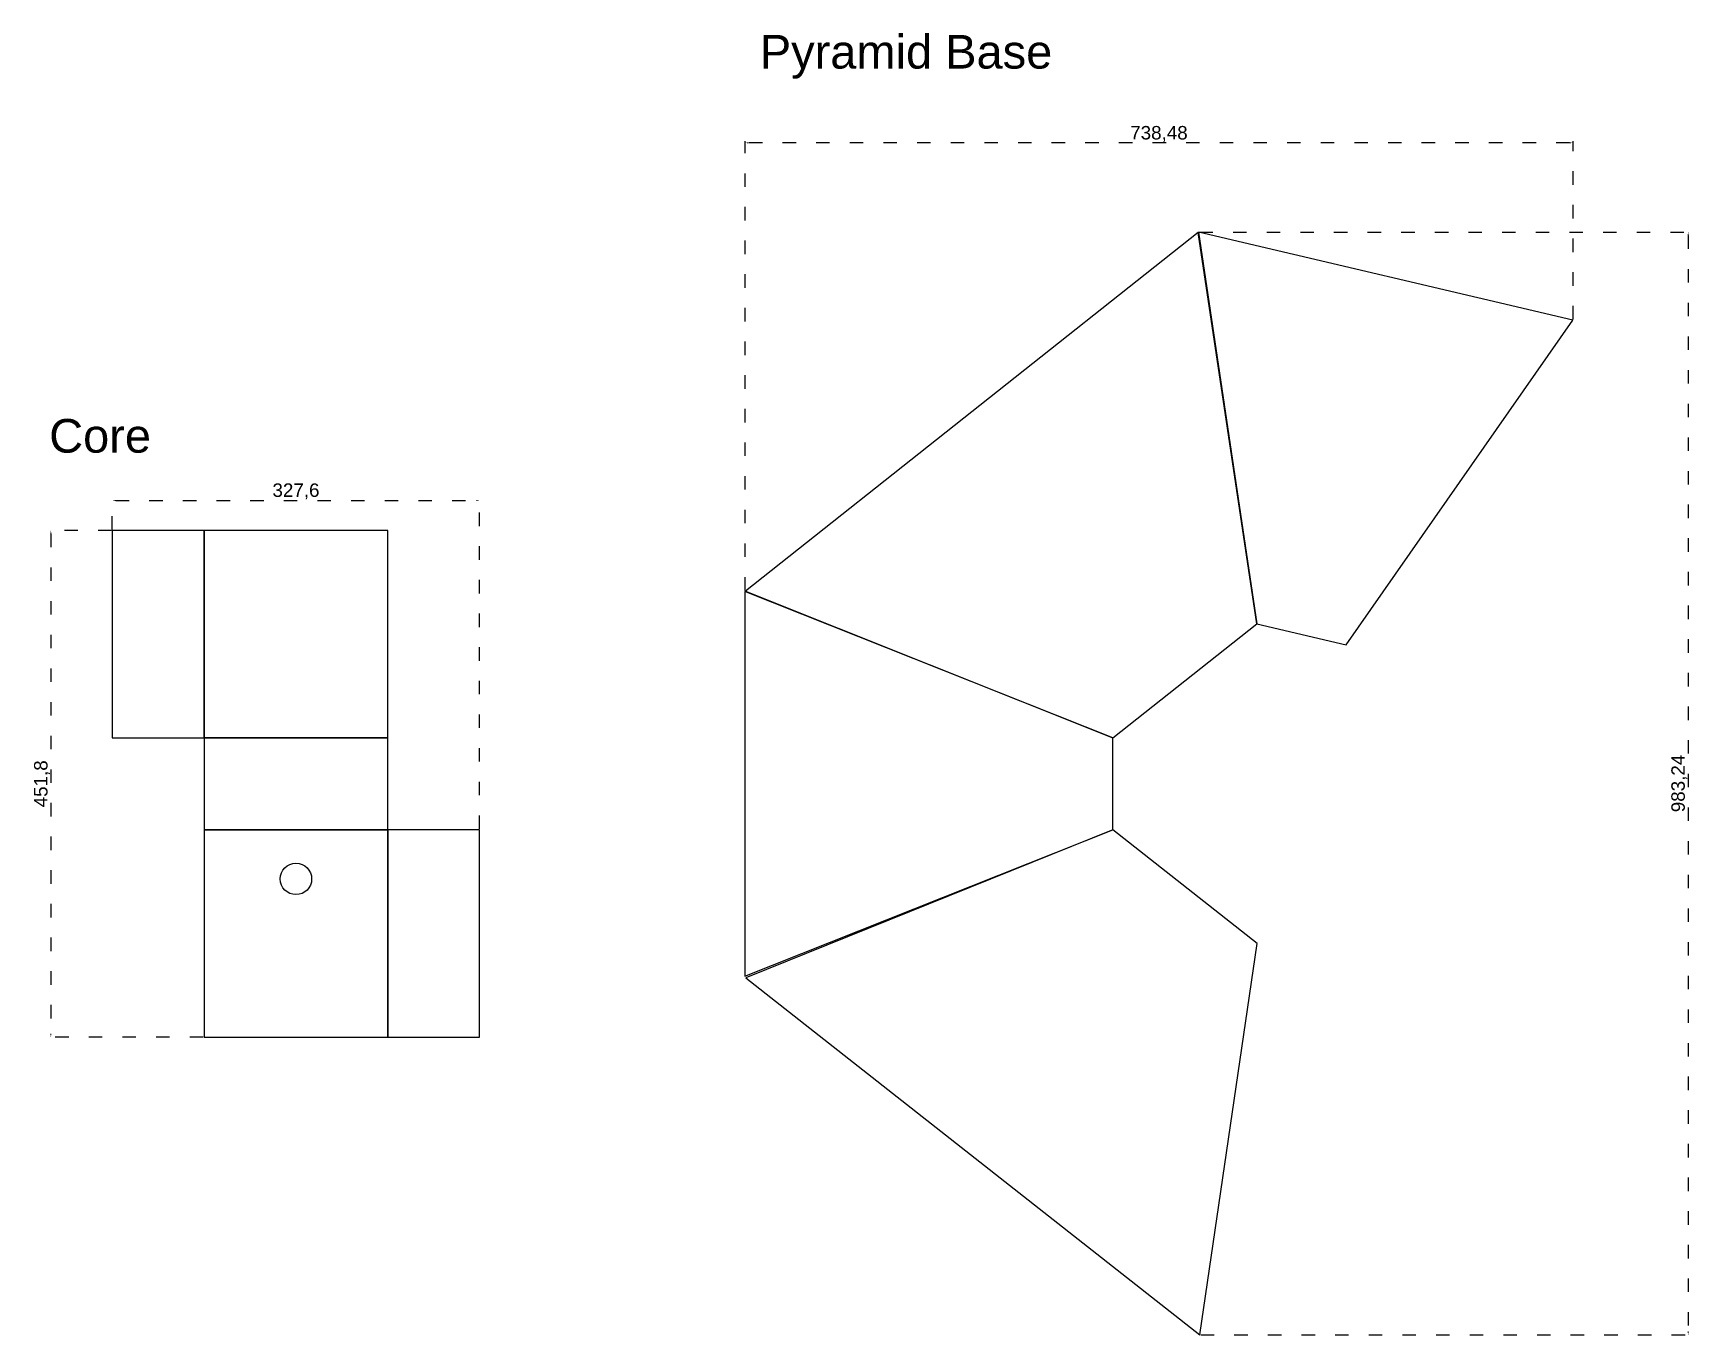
# Model space of a CAD drawing. Header units: millimetres. Extents: x -152 to 1325, y -450 to 710.
import ezdxf

# ---------------------------------------------------------------- set-up
doc = ezdxf.new("R2010")
doc.units = ezdxf.units.MM
doc.linetypes.add('ACAD_ISO03W100', pattern=[30, 12, -18])
doc.layers.get('Defpoints').update_dxf_attribs({"color": 134})
doc.styles.add('Arial_3', font='ARIALUNI.ttf', dxfattribs={"height": 3})
doc.styles.get("Standard").update_dxf_attribs({"font": 'ARIALUNI.ttf'})
doc.dimstyles.new('Decimal-3', dxfattribs={"dimscale": 1.2, "dimtxt": 2.5, "dimasz": 2.5, "dimexe": 1.25, "dimexo": 0.625, "dimtad": 1, "dimtxsty": 'Standard', "dimcen": 2.5, "dimadec": 0, "dimazin": 0, "dimtfac": 1, "dimtmove": 0, "dimatfit": 3, "dimfxl": 1, "dimarcsym": 0})

# ---------------------------------------------------------------- blocks, each defined once
blk = doc.blocks.new('*D40')
at = {"color": 0, "linetype": 'ACAD_ISO03W100', "lineweight": -2, "transparency": 16777216}
for p, q in [((482.5, 213.2), (482.5, 613.9)), ((1218, 612.4), (485.5, 612.4)), ((1221, 455), (1221, 613.9))]:
    blk.add_line(p, q, dxfattribs=at)
at = {"color": 0, "linetype": 'ACAD_ISO03W100', "transparency": 16777216}
for points in [[(485.5, 612.9), (485.5, 611.9), (482.5, 612.4)], [(1218, 612.9), (1218, 611.9), (1221, 612.4)]]:
    blk.add_solid(points, dxfattribs=at)
at = {"layer": 'Defpoints', "color": 0, "linetype": 'ACAD_ISO03W100', "transparency": 16777216}
for p in [(482.5, 612.4), (1221, 454.2), (482.5, 212.4)]:
    blk.add_point(p, dxfattribs=at)
at = {"color": 0, "linetype": 'ACAD_ISO03W100', "transparency": 16777216, "insert": (851.7, 620.3), "char_height": 12, "attachment_point": 5}
blk.add_mtext('738,48', dxfattribs=at)
blk = doc.blocks.new('*D41')
at = {"color": 0, "linetype": 'ACAD_ISO03W100', "lineweight": -2, "transparency": 16777216}
for p, q in [((887.8, 532.8), (1325.2, 532.8)), ((1323.7, 529.8), (1323.7, -447.4)), ((888.9, -450.4), (1325.2, -450.4))]:
    blk.add_line(p, q, dxfattribs=at)
at = {"color": 0, "linetype": 'ACAD_ISO03W100', "transparency": 16777216}
for points in [[(1323.2, 529.8), (1324.2, 529.8), (1323.7, 532.8)], [(1323.2, -447.4), (1324.2, -447.4), (1323.7, -450.4)]]:
    blk.add_solid(points, dxfattribs=at)
at = {"layer": 'Defpoints', "color": 0, "linetype": 'ACAD_ISO03W100', "transparency": 16777216}
for p in [(887.1, 532.8), (888.1, -450.4), (1323.7, -450.4)]:
    blk.add_point(p, dxfattribs=at)
at = {"color": 0, "linetype": 'ACAD_ISO03W100', "transparency": 16777216, "insert": (1315.8, 41.2), "char_height": 12, "attachment_point": 5, "rotation": 90}
blk.add_mtext('983,24', dxfattribs=at)
blk = doc.blocks.new('*D42')
at = {"color": 0, "linetype": 'ACAD_ISO03W100', "lineweight": -2, "transparency": 16777216}
for p, q in [((-81.8, 267.6), (-81.8, 295.1)), ((-78.8, 293.6), (242.8, 293.6)), ((245.8, 0.7), (245.8, 295.1))]:
    blk.add_line(p, q, dxfattribs=at)
at = {"color": 0, "linetype": 'ACAD_ISO03W100', "transparency": 16777216}
for points in [[(-78.8, 294.1), (-78.8, 293.1), (-81.8, 293.6)], [(242.8, 294.1), (242.8, 293.1), (245.8, 293.6)]]:
    blk.add_solid(points, dxfattribs=at)
at = {"layer": 'Defpoints', "color": 0, "linetype": 'ACAD_ISO03W100', "transparency": 16777216}
for p in [(245.8, 293.6), (-81.8, 266.8), (245.8, 0)]:
    blk.add_point(p, dxfattribs=at)
at = {"color": 0, "linetype": 'ACAD_ISO03W100', "transparency": 16777216, "insert": (82, 301.6), "char_height": 12, "attachment_point": 5}
blk.add_mtext('327,6', dxfattribs=at)
blk = doc.blocks.new('*D43')
at = {"color": 0, "linetype": 'ACAD_ISO03W100', "lineweight": -2, "transparency": 16777216}
for p, q in [((-82.5, 266.8), (-138.1, 266.8)), ((-136.6, 263.8), (-136.6, -182)), ((-0.7, -185), (-138.1, -185))]:
    blk.add_line(p, q, dxfattribs=at)
at = {"color": 0, "linetype": 'ACAD_ISO03W100', "transparency": 16777216}
for points in [[(-137.1, 263.8), (-136.1, 263.8), (-136.6, 266.8)], [(-137.1, -182), (-136.1, -182), (-136.6, -185)]]:
    blk.add_solid(points, dxfattribs=at)
at = {"layer": 'Defpoints', "color": 0, "linetype": 'ACAD_ISO03W100', "transparency": 16777216}
for p in [(-81.8, 266.8), (-136.6, -185), (0, -185)]:
    blk.add_point(p, dxfattribs=at)
at = {"color": 0, "linetype": 'ACAD_ISO03W100', "transparency": 16777216, "insert": (-144.5, 40.9), "char_height": 12, "attachment_point": 5, "rotation": 90}
blk.add_mtext('451,8', dxfattribs=at)

msp = doc.modelspace()

# ---------------------------------------------------------------- linework, layer by layer
for points in [[(810.476, 81.8), (939.037, 183.624), (886.625, 532.464), (482.912, 212.712), (810.476, 81.8)], [(1018.66, 164.878), (1220.952, 454.219), (887.08, 532.824), (939.037, 183.624), (1018.66, 164.878)], [(0, 81.8), (164, 81.8), (164, 266.8), (0, 266.8), (0, 81.8)], [(810.476, 81.8), (482.476, 212.4), (482.476, -130.6), (810.476, 0), (810.476, 81.8)], [(0, 0), (164, 0), (164, 81.8), (0, 81.8), (0, 0)], [(0, -185), (164, -185), (164, 0), (0, 0), (0, -185)], [(939.37, -101.402), (810.476, 0), (483.343, -131.985), (888.101, -450.411), (939.37, -101.402)]]:
    msp.add_lwpolyline(points)
for points in [[(-81.8, 266.8), (-81.8, 81.8), (0, 81.8), (0, 266.8)], [(164, 0), (164, -185), (245.8, -185), (245.8, 0)]]:
    msp.add_lwpolyline(points, close=True)
msp.add_circle((82, -43.9), 14)

# ---------------------------------------------------------------- texts
at = {"linetype": 'ACAD_ISO03W100', "style": 'Arial_3'}
msp.add_text('Pyramid Base', height=30, dxfattribs=at).set_placement((495.714, 678.612))
at = {"linetype": 'ACAD_ISO03W100', "insert": (-138.113, 366.184), "char_height": 30, "width": 268.80286, "attachment_point": 1, "style": 'Arial_3'}
msp.add_mtext('Core', dxfattribs=at)

# ---------------------------------------------------------------- dimensions: what is measured, and where the dimension line sits
at = {"linetype": 'ACAD_ISO03W100'}
for base, p1, p2, picture, middle in [((482.476, 612.385), (1220.952, 454.219), (482.476, 212.4), '*D40', (851.714, 620.347)), ((245.8, 293.644), (-81.8, 266.8), (245.8, 0), '*D42', (82, 301.605))]:
    dim = msp.add_linear_dim(base=base, p1=p1, p2=p2, dimstyle='Decimal-3', override={"dimtxt": 10}, dxfattribs=at)
    dim.commit()
    dim.dimension.update_dxf_attribs({"geometry": picture, "text_midpoint": middle})
for base, p1, p2, picture, middle in [((1323.714, -450.4115), (887.0803, 532.8241), (888.1014, -450.4115), '*D41', (1315.7525, 41.2063)), ((-136.58, -185), (-81.8, 266.8), (0, -185), '*D43', (-144.542, 40.9))]:
    dim = msp.add_linear_dim(base=base, p1=p1, p2=p2, angle=90, dimstyle='Decimal-3', override={"dimtxt": 10}, dxfattribs=at)
    dim.commit()
    dim.dimension.update_dxf_attribs({"geometry": picture, "text_midpoint": middle})

doc.saveas('drawing.dxf')
